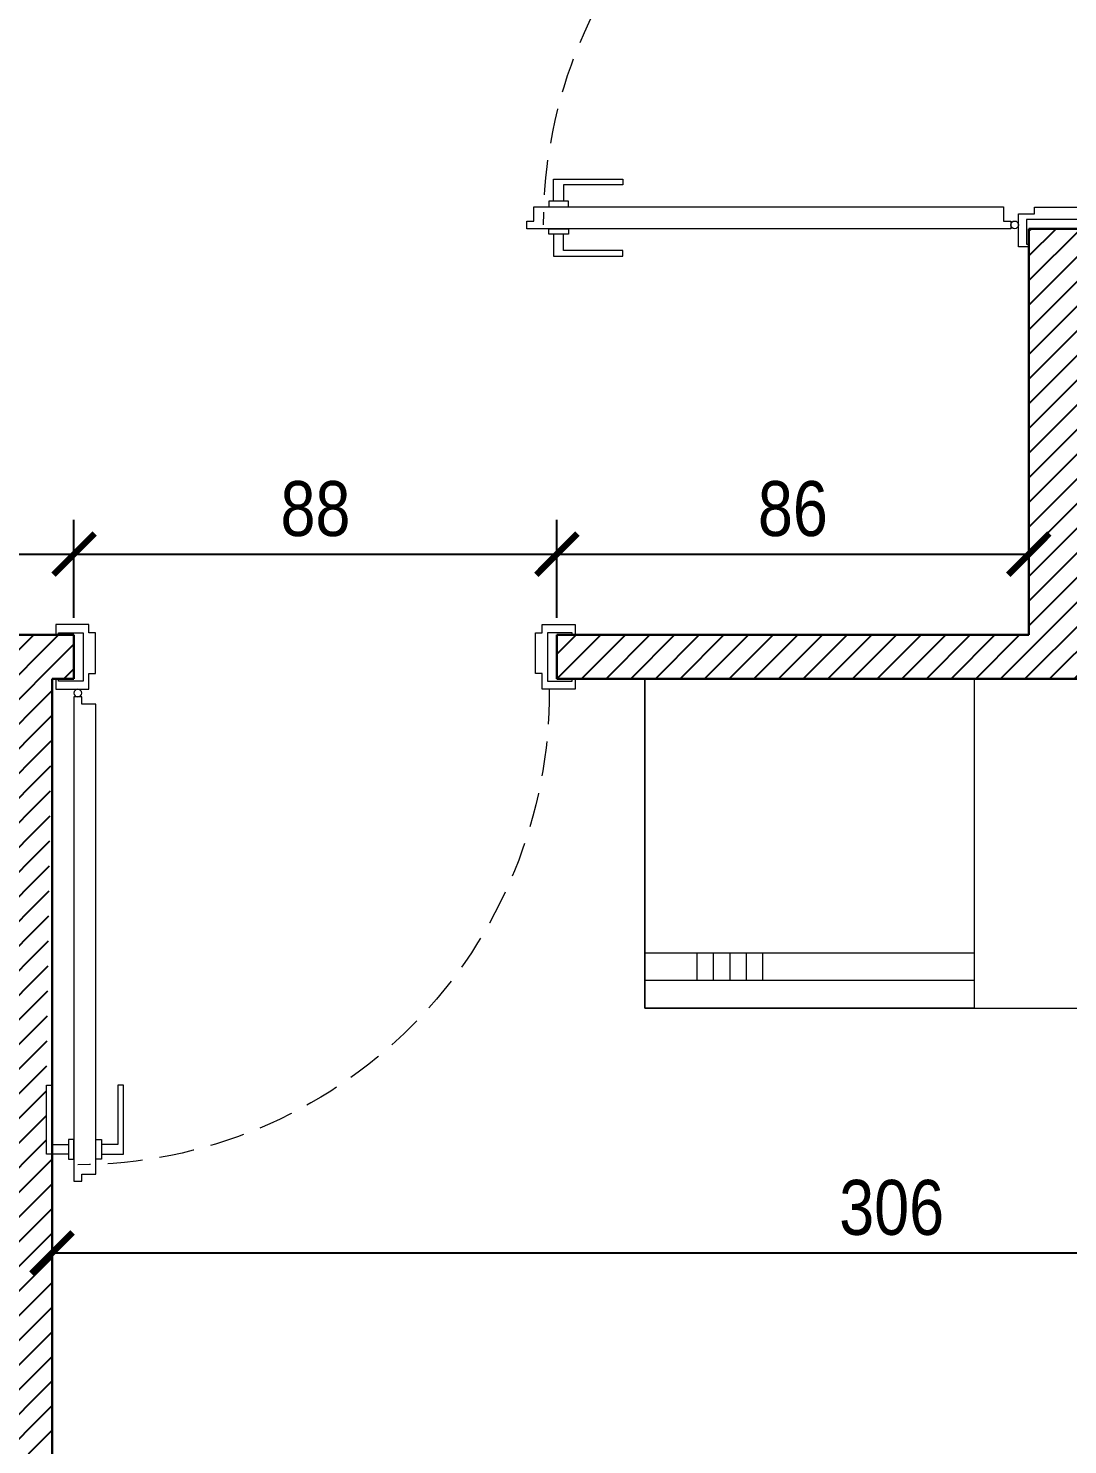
# Model space of a CAD drawing. Header units: centimetres. Extents: x 41 to 1078, y 280 to 1754.
# Drawn here: x 643.8 to 833.2, y 892.4 to 1150.4 of the extents above; entities that cross this region are included whole.
import ezdxf

# ---------------------------------------------------------------- set-up
doc = ezdxf.new("R2010")
doc.units = ezdxf.units.CM
doc.header["$LTSCALE"] = 5
doc.header["$PDMODE"] = 2
doc.header["$PDSIZE"] = 1
doc.linetypes.add('DASHED', pattern=[19.05, 12.7, -6.35])
doc.layers.add('_HATCH', color=251, linetype='Continuous')
for name, color, linetype, lineweight in [('A_DRZWI', 5, 'Continuous', 5), ('A_PRZEKROJOWA 01', 50, 'Continuous', 30), ('A_WYMIAROWANIE', 8, 'Continuous', 0), ('A_WYPOSAZENIE', 3, 'Continuous', 5)]:
    doc.layers.add(name, color=color, linetype=linetype, lineweight=lineweight)
doc.styles.get("Standard").update_dxf_attribs({"font": 'ARIALN.TTF'})
doc.dimstyles.new('1_50', dxfattribs={"dimscale": 5, "dimtxt": 2, "dimasz": 1.5, "dimexe": 1.25, "dimexo": 0.625, "dimtad": 1, "dimdec": 1, "dimtxsty": 'Standard', "dimblk": 'ARCHTICK', "dimcen": 2.5, "dimadec": 1, "dimazin": 0, "dimtfac": 1, "dimtdec": 1, "dimtmove": 0, "dimatfit": 3, "dimfxl": 1, "dimarcsym": 0})

# ---------------------------------------------------------------- blocks, each defined once
blk = doc.blocks.new('A$C0ABD6F51')
blk.add_lwpolyline([(60, 0), (0, 0), (0, 60), (60, 60)], close=True)
for points in [[(49.96, 60), (49.96, 0)], [(54.96, 60), (54.96, 0)], [(54.96, 21.54), (49.96, 21.54)], [(54.96, 18.54), (49.96, 18.54)], [(54.96, 15.54), (49.96, 15.54)], [(54.96, 12.54), (49.96, 12.54)], [(54.96, 9.54), (49.96, 9.54)]]:
    blk.add_lwpolyline(points)
blk = doc.blocks.new('Pn_lodowka')
at = {"rotation": 90}
blk.add_blockref('A$C0ABD6F51', (30, -60), dxfattribs=at)
blk = doc.blocks.new('*U13')
at = {"ltscale": 0.2}
for points in [[(1.4, 4.6), (1.4, 3.3), (0, 3.3), (0, 91.5), (1.4, 91.5), (1.4, 90.2), (4, 90.2), (4, 4.6)], [(-1, 86.6), (-5, 86.6), (-5, 74), (-4, 74), (-4, 84.8), (-1, 84.8)], [(0, 87.5), (0, 83.9), (-1, 83.9), (-1, 87.5)], [(4, 87.5), (4, 83.9), (5, 83.9), (5, 87.5)], [(5, 86.6), (9, 86.6), (9, 74), (8, 74), (8, 84.8), (5, 84.8)], [(-3.3, 1.9), (2.7, 1.9), (2.7, -1), (3.9, -1), (3.9, -10.4), (2.7, -10.4), (2.7, -11.9), (-3.3, -11.9), (-3.3, -10), (-2.8, -10), (-2.8, -10.4), (1.7, -10.4), (1.7, 0.4), (-2.8, 0.4), (-2.8, 0), (-3.3, 0)], [(91.3, 1.9), (85.3, 1.9), (85.3, -1), (84.1, -1), (84.1, -10.4), (85.3, -10.4), (85.3, -11.9), (91.3, -11.9), (91.3, -10), (90.8, -10), (90.8, -10.4), (86.3, -10.4), (86.3, 0.4), (90.8, 0.4), (90.8, 0), (91.3, 0)]]:
    blk.add_lwpolyline(points, close=True, dxfattribs=at)
at = {"linetype": 'DASHED', "ltscale": 0.1}
blk.add_lwpolyline([(86.6, 1.9, 0.416602), (0.7, 88.5, 0.416602)], format="xyb", dxfattribs=at)
at = {"ltscale": 0.2}
for points in [[(86.6, 1.9), (86.6, 2.6)], [(-2.8, 0), (0, 0), (0, -10), (-2.8, -10)], [(90.8, 0), (88, 0), (88, -10), (90.8, -10)]]:
    blk.add_lwpolyline(points, dxfattribs=at)
blk.add_circle((0.7, 2.6), 0.7, dxfattribs=at)
blk = doc.blocks.new('*U12')
at = {"ltscale": 0.2}
for points in [[(1.4, 4.6), (1.4, 3.3), (0, 3.3), (0, 91.5), (1.4, 91.5), (1.4, 90.2), (4, 90.2), (4, 4.6)], [(-1, 86.6), (-5, 86.6), (-5, 74), (-4, 74), (-4, 84.8), (-1, 84.8)], [(0, 87.5), (0, 83.9), (-1, 83.9), (-1, 87.5)], [(4, 87.5), (4, 83.9), (5, 83.9), (5, 87.5)], [(5, 86.6), (9, 86.6), (9, 74), (8, 74), (8, 84.8), (5, 84.8)], [(-3.3, 1.9), (2.7, 1.9), (2.7, -1), (3.9, -1), (3.9, -8.4), (2.7, -8.4), (2.7, -9.9), (-3.3, -9.9), (-3.3, -8), (-2.8, -8), (-2.8, -8.4), (1.7, -8.4), (1.7, 0.4), (-2.8, 0.4), (-2.8, 0), (-3.3, 0)], [(91.3, 1.9), (85.3, 1.9), (85.3, -1), (84.1, -1), (84.1, -8.4), (85.3, -8.4), (85.3, -9.9), (91.3, -9.9), (91.3, -8), (90.8, -8), (90.8, -8.4), (86.3, -8.4), (86.3, 0.4), (90.8, 0.4), (90.8, 0), (91.3, 0)]]:
    blk.add_lwpolyline(points, close=True, dxfattribs=at)
at = {"linetype": 'DASHED', "ltscale": 0.1}
blk.add_lwpolyline([(86.6, 1.9, 0.416602), (0.7, 88.5, 0.416602)], format="xyb", dxfattribs=at)
at = {"ltscale": 0.2}
for points in [[(86.6, 1.9), (86.6, 2.6)], [(-2.8, 0), (0, 0), (0, -8), (-2.8, -8)], [(90.8, 0), (88, 0), (88, -8), (90.8, -8)]]:
    blk.add_lwpolyline(points, dxfattribs=at)
blk.add_circle((0.7, 2.6), 0.7, dxfattribs=at)
blk = doc.blocks.new('_ArchTick')
at = {"color": 0, "linetype": 'ByBlock', "const_width": 0.15}
blk.add_lwpolyline([(-0.5, -0.5), (0.5, 0.5)], dxfattribs=at)
blk = doc.blocks.new('*D74')
at = {"layer": 'A_WYMIAROWANIE', "color": 0, "lineweight": -2, "transparency": 16777216}
for p, q in [((105.11, 1043.07), (105.11, 1060.92)), ((652.11, 1043.07), (652.11, 1060.92)), ((105.11, 1054.67), (652.11, 1054.67))]:
    blk.add_line(p, q, dxfattribs=at)
at = {"layer": 'DEFPOINTS', "color": 0, "transparency": 16777216}
for p in [(652.11, 1054.67), (105.11, 1039.95), (652.11, 1039.95)]:
    blk.add_point(p, dxfattribs=at)
at = {"layer": 'A_WYMIAROWANIE', "color": 0, "lineweight": -2, "transparency": 16777216, "xscale": 7.5, "yscale": 7.5, "zscale": 7.5, "rotation": 180}
blk.add_blockref('_ArchTick', (105.11, 1054.67), dxfattribs=at)
at = {"layer": 'A_WYMIAROWANIE', "color": 0, "lineweight": -2, "transparency": 16777216, "xscale": 7.5, "yscale": 7.5, "zscale": 7.5}
blk.add_blockref('_ArchTick', (652.11, 1054.67), dxfattribs=at)
at = {"layer": 'A_WYMIAROWANIE', "color": 0, "transparency": 16777216, "insert": (378.61, 1062.88), "char_height": 10, "attachment_point": 5}
blk.add_mtext('547', dxfattribs=at)
blk = doc.blocks.new('*D75')
at = {"layer": 'A_WYMIAROWANIE', "color": 0, "lineweight": -2, "transparency": 16777216}
for p, q in [((652.11, 1043.07), (652.11, 1060.92)), ((740.11, 1043.07), (740.11, 1060.92)), ((652.11, 1054.67), (740.11, 1054.67))]:
    blk.add_line(p, q, dxfattribs=at)
at = {"layer": 'DEFPOINTS', "color": 0, "transparency": 16777216}
for p in [(740.11, 1054.67), (652.11, 1039.95), (740.11, 1039.95)]:
    blk.add_point(p, dxfattribs=at)
at = {"layer": 'A_WYMIAROWANIE', "color": 0, "lineweight": -2, "transparency": 16777216, "xscale": 7.5, "yscale": 7.5, "zscale": 7.5, "rotation": 180}
blk.add_blockref('_ArchTick', (652.11, 1054.67), dxfattribs=at)
at = {"layer": 'A_WYMIAROWANIE', "color": 0, "lineweight": -2, "transparency": 16777216, "xscale": 7.5, "yscale": 7.5, "zscale": 7.5}
blk.add_blockref('_ArchTick', (740.11, 1054.67), dxfattribs=at)
at = {"layer": 'A_WYMIAROWANIE', "color": 0, "transparency": 16777216, "insert": (696.11, 1062.9), "char_height": 10, "attachment_point": 5}
blk.add_mtext('88', dxfattribs=at)
blk = doc.blocks.new('*D76')
at = {"layer": 'A_WYMIAROWANIE', "color": 0, "lineweight": -2, "transparency": 16777216}
for p, q in [((740.11, 1043.07), (740.11, 1060.92)), ((826.11, 1043.07), (826.11, 1060.92)), ((740.11, 1054.67), (826.11, 1054.67))]:
    blk.add_line(p, q, dxfattribs=at)
at = {"layer": 'DEFPOINTS', "color": 0, "transparency": 16777216}
for p in [(826.11, 1054.67), (740.11, 1039.95), (826.11, 1039.95)]:
    blk.add_point(p, dxfattribs=at)
at = {"layer": 'A_WYMIAROWANIE', "color": 0, "lineweight": -2, "transparency": 16777216, "xscale": 7.5, "yscale": 7.5, "zscale": 7.5, "rotation": 180}
blk.add_blockref('_ArchTick', (740.11, 1054.67), dxfattribs=at)
at = {"layer": 'A_WYMIAROWANIE', "color": 0, "lineweight": -2, "transparency": 16777216, "xscale": 7.5, "yscale": 7.5, "zscale": 7.5}
blk.add_blockref('_ArchTick', (826.11, 1054.67), dxfattribs=at)
at = {"layer": 'A_WYMIAROWANIE', "color": 0, "transparency": 16777216, "insert": (783.11, 1062.9), "char_height": 10, "attachment_point": 5}
blk.add_mtext('86', dxfattribs=at)
blk = doc.blocks.new('*D87')
at = {"layer": 'A_WYMIAROWANIE', "color": 0, "lineweight": -2, "transparency": 16777216}
for p, q in [((648.11, 1028.82), (648.11, 921.12)), ((954.11, 1028.82), (954.11, 921.12)), ((648.11, 927.37), (954.11, 927.37))]:
    blk.add_line(p, q, dxfattribs=at)
at = {"layer": 'DEFPOINTS', "color": 0, "transparency": 16777216}
for p in [(648.11, 1031.95), (954.11, 1031.95), (954.11, 927.37)]:
    blk.add_point(p, dxfattribs=at)
at = {"layer": 'A_WYMIAROWANIE', "color": 0, "lineweight": -2, "transparency": 16777216, "xscale": 7.5, "yscale": 7.5, "zscale": 7.5, "rotation": 180}
blk.add_blockref('_ArchTick', (648.11, 927.37), dxfattribs=at)
at = {"layer": 'A_WYMIAROWANIE', "color": 0, "lineweight": -2, "transparency": 16777216, "xscale": 7.5, "yscale": 7.5, "zscale": 7.5}
blk.add_blockref('_ArchTick', (954.11, 927.37), dxfattribs=at)
at = {"layer": 'A_WYMIAROWANIE', "color": 0, "transparency": 16777216, "insert": (801.11, 935.6), "char_height": 10, "attachment_point": 5}
blk.add_mtext('306', dxfattribs=at)

msp = doc.modelspace()

# ---------------------------------------------------------------- hatches: boundary and pattern name
at = {"layer": '_HATCH'}
h = msp.add_hatch(dxfattribs=at)
h.set_pattern_fill('ANSI31', color=256)
h.paths.add_polyline_path([(964.11, 1077.95), (1009.11, 1077.95), (1009.11, 1087.95), (954.11, 1087.95), (954.11, 1041.95), (836.11, 1041.95), (836.11, 1113.95), (826.11, 1113.95), (826.11, 1111.15), (826.11, 1110.65), (826.11, 1039.95), (743.41, 1039.95), (743.41, 1039.95), (742.91, 1039.95), (740.11, 1039.95), (740.11, 1031.95), (954.11, 1031.95), (954.11, 972.95), (1009.11, 972.95), (1009.11, 982.95), (964.11, 982.95)])
h = msp.add_hatch(dxfattribs=at)
h.set_pattern_fill('ANSI31', color=256)
h.paths.add_polyline_path([(648.11, 1031.95), (652.11, 1031.95), (652.11, 1039.95), (649.31, 1039.95), (105.11, 1039.95), (105.11, 1046.65), (105.11, 1046.65), (105.11, 1049.95), (80.11, 1049.95), (80.11, 1039.95), (59.9, 1039.95), (59.9, 1021.95), (630.11, 1021.95), (630.11, 329.95), (598.11, 329.95), (598.11, 310.95), (648.11, 310.95), (648.11, 440.95), (766.61, 440.95), (766.61, 447.95), (768.11, 459.95), (688.61, 459.95), (688.61, 454.95), (673.61, 454.95), (673.61, 459.95), (648.11, 459.95), (648.11, 945.34), (647.11, 945.34), (647.11, 957.94)])

# ---------------------------------------------------------------- linework, layer by layer
at = {"layer": 'A_PRZEKROJOWA 01'}
for p, q in [((652.11, 1031.95), (648.11, 1031.95)), ((648.11, 1031.95), (648.11, 459.95))]:
    msp.add_line(p, q, dxfattribs=at)
for points in [[(826.11, 1039.95), (826.11, 1113.95)], [(826.11, 1113.95), (836.11, 1113.95)], [(105.11, 1039.95), (652.11, 1039.95)], [(652.11, 1039.95), (652.11, 1031.95)], [(740.11, 1039.95), (740.11, 1031.95)], [(740.11, 1039.95), (826.11, 1039.95)], [(1009.11, 972.95), (954.11, 972.95), (954.11, 1031.95), (740.11, 1031.95)]]:
    msp.add_lwpolyline(points, dxfattribs=at)
at = {"layer": 'A_WYPOSAZENIE'}
for p, q in [((756.11, 1031.95), (756.11, 971.95)), ((756.11, 971.95), (949.11, 971.95))]:
    msp.add_line(p, q, dxfattribs=at)

# ---------------------------------------------------------------- block references
at = {"layer": 'A_DRZWI', "rotation": 89.99999785087829}
msp.add_blockref('*U13', (826.11, 1113.95), dxfattribs=at)
at = {"layer": 'A_DRZWI', "xscale": -1, "rotation": 180.0000021491217}
msp.add_blockref('*U12', (652.11, 1031.95), dxfattribs=at)
at = {"layer": 'A_WYPOSAZENIE', "linetype": 'Continuous', "rotation": 180.005162247024}
msp.add_blockref('Pn_lodowka', (786.12, 971.94), dxfattribs=at)

# ---------------------------------------------------------------- dimensions: what is measured, and where the dimension line sits
at = {"layer": 'A_WYMIAROWANIE'}
for base, p1, p2, picture, middle in [((652.11, 1054.67), (105.11, 1039.95), (652.11, 1039.95), '*D74', (378.61, 1062.88)), ((954.11, 927.37), (648.11, 1031.95), (954.11, 1031.95), '*D87', (801.11, 935.6))]:
    dim = msp.add_linear_dim(base=base, p1=p1, p2=p2, dimstyle='1_50', dxfattribs=at)
    dim.commit()
    dim.dimension.update_dxf_attribs({"geometry": picture, "text_midpoint": middle})
for base, p1, p2, picture, middle in [((740.11, 1054.67), (652.11, 1039.95), (740.11, 1039.95), '*D75', (696.11, 1062.9)), ((826.11, 1054.67), (740.11, 1039.95), (826.11, 1039.95), '*D76', (783.11, 1062.9))]:
    dim = msp.add_linear_dim(base=base, p1=p1, p2=p2, dimstyle='1_50', override={"dimtmove": 1}, dxfattribs=at)
    dim.commit()
    dim.dimension.update_dxf_attribs({"geometry": picture, "text_midpoint": middle})

doc.saveas('drawing.dxf')
